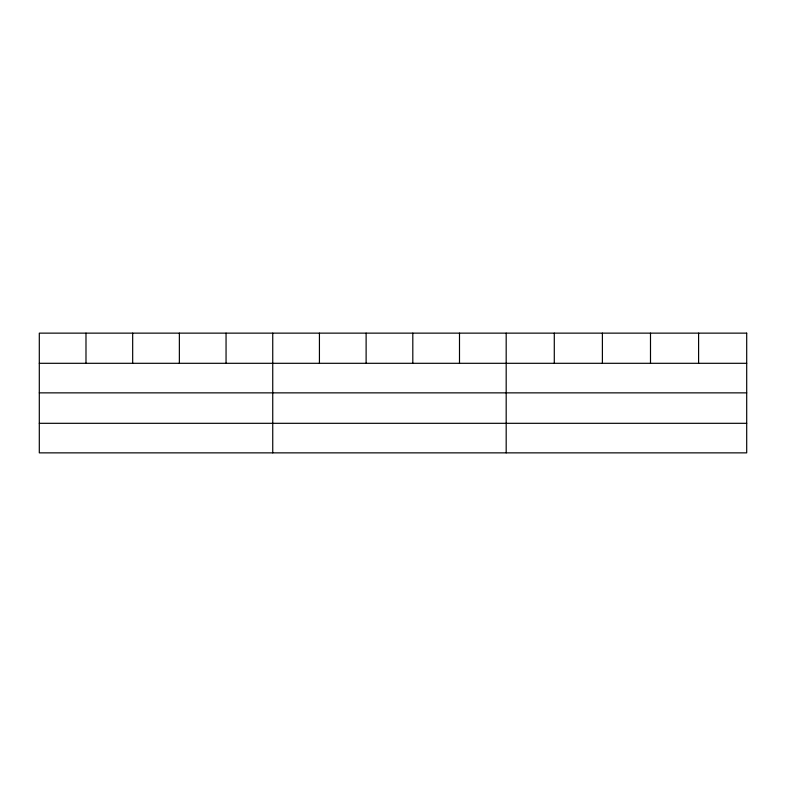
<?xml version="1.0" encoding="UTF-8"?>
<svg xmlns="http://www.w3.org/2000/svg" width="786" height="786" viewBox="0 0 786 786"><rect width="100%" height="100%" fill="white"/><g stroke="black" fill="none" stroke-linecap="round" stroke-linejoin="round"><path stroke-width="1.18" d="M39.3 363.299L746.7 363.299M39.3 392.862L746.7 392.862M39.3 423.31L746.7 423.31M698.597 333.136L698.597 363.299M650.494 333.136L650.494 363.299M602.39 333.136L602.39 363.299M554.287 333.136L554.287 363.299M506.184 333.136L506.184 452.864M459.496 333.136L459.496 363.299M412.807 333.136L412.807 363.299M366.119 333.136L366.119 363.299M319.43 333.136L319.43 363.299M272.742 333.136L272.742 452.864M226.054 333.136L226.054 363.299M179.365 333.136L179.365 363.299M132.677 333.136L132.677 363.299M85.988 333.136L85.988 363.299M746.7 333.136L39.3 333.136L39.3 452.864L746.7 452.864L746.7 333.136"/></g></svg>
